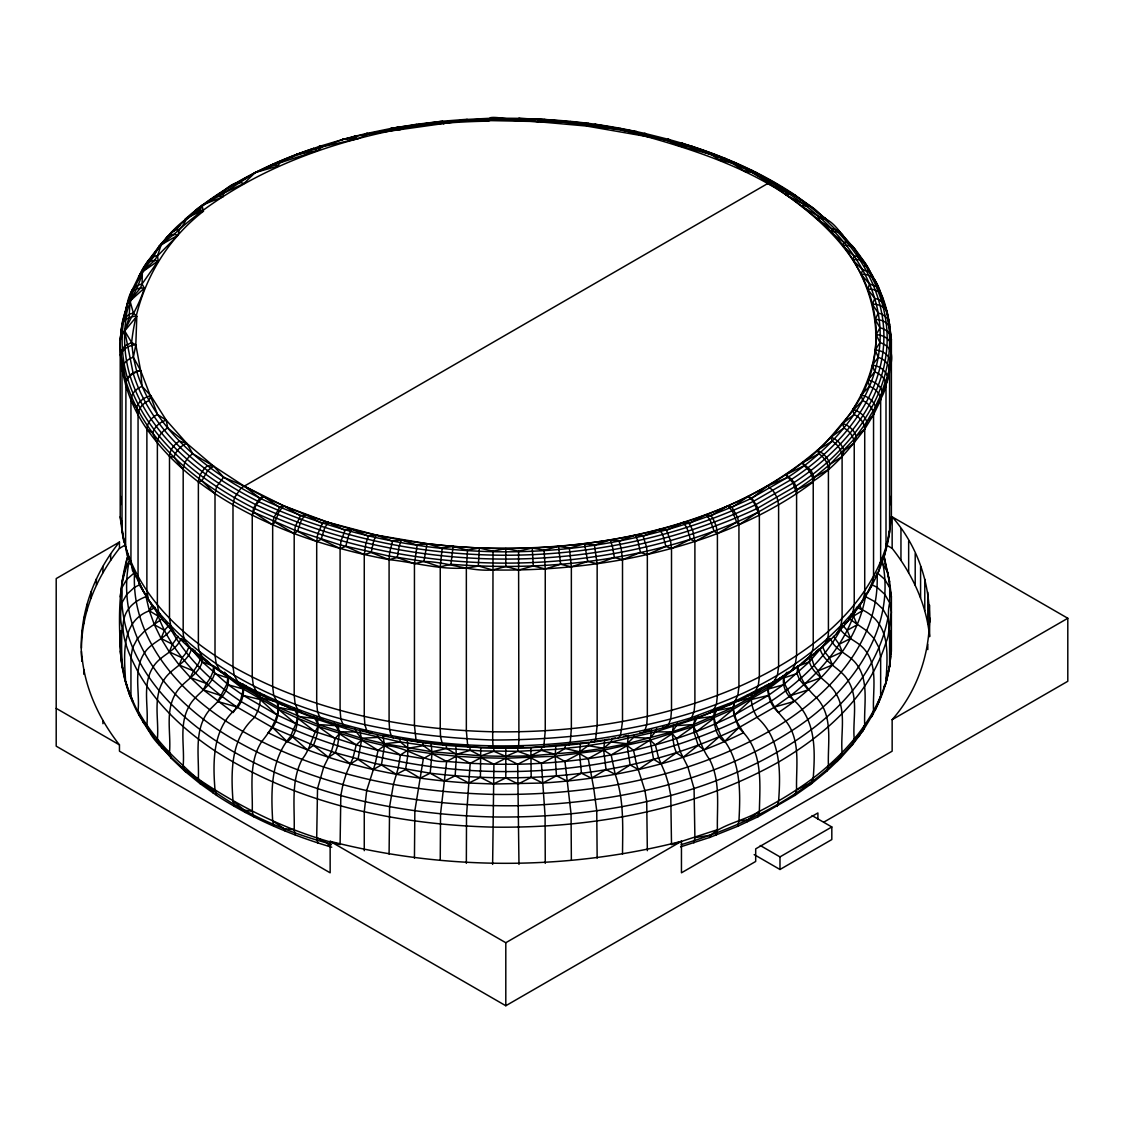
<?xml version="1.0" encoding="UTF-8"?>
<svg xmlns="http://www.w3.org/2000/svg" width="1124" height="1124" viewBox="0 0 1124 1124"><rect width="100%" height="100%" fill="white"/><g stroke="black" fill="none" stroke-linecap="round" stroke-linejoin="round"><path stroke-width="1.5" d="M331.763 847.201C291.257 835.258 251.917 818.595 216.567 795.37L215.007 789.863C212.661 760.808 212.548 727.481 237.614 707.474C242.868 700.702 244.568 692.033 242.868 683.743M824.637 644.038L809.35 661.839L797.914 666.167L768.226 689.068L733.185 709.286L693.536 726.427L650.051 740.14L603.63 750.13L555.214 756.213L505.8 758.25L493.914 764.25L492.621 864.398M488.308 121.139C484.809 112.245 516 122.656 518.824 118.427C552.601 119.327 585.506 126.141 619.057 129.148C687.256 147.174 757.983 167.855 812.54 214.881C871.072 259.56 898.891 345.911 852.835 409.473L854.085 414.475C859.705 417.187 864.468 422.596 864.721 429.059L864.721 590.887C864.511 603.054 854.591 611.386 848.269 620.813C836.312 635.046 822.656 647.705 807.973 659.071C777.963 681.678 744.706 699.76 709.553 713.009C624.719 744.51 532.481 753.53 442.673 745.015C311.882 731.303 135.976 669.145 120.212 516.773L120.212 339.743L122.53 321.338L127.63 303.396L140.416 288.067L142.06 283.993L142.369 271.839L147.918 262.482L161.463 243.894L173.433 230.546L179.461 229.24C252.563 165.565 347.527 134.697 442.196 122.165L443.165 122.066C507.95 115.786 573.662 117.753 637.35 131.817L595.327 124.343L586.517 126.043L537.806 121.701L493.014 119.158L488.308 121.139C438.88 121.954 390 127.743 342.033 139.629L354.692 136.327L357.783 138.716L368.461 134.093L467.514 120.156L569.418 122.165L587.388 124.216L643.139 134.093L689.293 146.766L722.001 158.709L747.502 170.117L770.53 182.341L788.739 193.623C836.635 225.025 880.134 274.973 880.176 335.177C880.134 395.381 836.635 445.315 788.739 476.717L750.972 498.522C598.558 569.587 413.042 569.587 260.627 498.522L259.756 498.087C206.971 471.265 155.14 430.548 136.861 371.904L133.377 357.277L131.634 342.553C137.03 291.032 162.137 243.079 203.416 211.256L201.983 205.411C237.487 178.73 278.274 159.58 320.495 146.148L322.307 146.766L357.783 138.716L343.41 139.292L318.921 146.541L317.727 147.918L322.7 146.429M343.41 139.292L322.307 146.766L317.488 150.602L313.568 148.452C256.174 167.645 201.842 198.484 161.463 243.894L157.515 255.879L158.161 260.965L142.06 283.993C124.708 287.646 128.15 311.938 121.954 324.864C116.109 361.268 125.649 398.964 146.879 429.059C182.299 479.541 237.67 511.799 294.193 533.605C324.977 545.112 356.8 553.626 389.087 559.654C418.465 562.674 449.066 572.847 478.318 565.962L479.372 548.034C599.415 551.392 729.743 528.238 822.066 446.045C856.643 414.124 881.469 367.646 875.245 319.483C866.548 250.357 806.681 206.296 751.844 172.267L744.931 171.438L732.019 162.952L719.683 160.17L711.127 154.438L678.236 145.488L666.588 139.98L586.517 126.043L588.203 123.387L589.426 124.806M840.302 232.457L835.371 229.437L832.139 229.24L817.387 219.138C832.336 214.248 842.185 238.386 852.357 245.889C863.71 259.658 873.025 275.057 880.134 291.411C891.206 316.139 892.835 343.579 889.59 370.119L889.59 531.947C885.909 559.232 874.233 584.635 858.581 607.101M223.971 672.826L243.374 687.171L278.415 707.403L318.064 724.544L361.549 738.243L384.45 743.723L431.995 751.787L481.03 755.848L505.8 756.368L517.686 751.31L517.953 746.505M832.139 229.24L830.875 232.261L843.899 242.348L842.719 245.917L854.085 255.879L852.835 260.009L862.642 269.788L861.181 274.495L869.54 283.993L867.728 289.29L874.739 298.45L872.421 304.309L878.223 313.076L875.245 319.483L879.966 327.801L876.186 334.741L879.966 342.553L875.245 350L878.223 357.277L872.421 365.174L874.739 371.904L867.728 380.193L869.54 386.347L861.181 394.988L862.642 400.566C842.045 420.727 826.842 446.425 802.311 462.891C779.396 480.327 754.106 494.391 727.762 505.926C666.012 532.27 599.106 545.042 532.228 548.034C440.369 551.378 346.304 537.061 263.255 496.358L259.756 498.087L243.894 485.947L213.672 466.207L186.865 443.46L166.282 420.207L157.515 414.461L140.626 370.513L133.377 357.277L135.821 344.843L136.805 316.265L133.377 313.076L130.047 301.035C134.627 284.442 143.296 269.605 154.058 256.356C160.212 239.272 180.669 235.014 186.963 217.705L200.156 210.357L201.983 205.411L219.897 195.618L255.19 172.52L275.633 164.694L296.68 154.353L322.307 146.766M709.553 713.009L713.782 709.862L716.48 703.821L717.407 695.419L717.407 533.605L716.269 526.313L713.164 518.965L711.127 515.916L706.041 514.637L689.293 523.587L683.308 522.421L666.588 530.373L659.662 529.264L643.139 536.246L635.243 535.108L619.057 541.192L610.149 539.927L594.441 545.168L584.536 543.693L569.404 548.175L558.516 546.404L544.086 550.184L532.228 548.034L518.586 551.196L505.8 548.582L493.014 551.196L492.691 740.014L493.113 748.008L493.45 747.081L498.087 746.912M169.584 626.869L171.059 629.679C163.725 639.275 150.911 642.661 144.336 653.128C132.997 670.213 140.022 691.822 138.055 710.846L140.022 716.789C124.933 690.909 118.273 660.448 120.802 630.803M810.32 655.461L809.35 661.839L784.58 683.799L768.268 695.447L733.874 715.243C666.911 748.247 591.955 762.522 517.686 764.25L505.8 758.25L481.03 757.745L470.183 763.308L466.516 815.912L466.348 863.358M81.476 648.127C81.729 611.639 97.1 576.682 119.453 548.357L119.453 542.049C92.533 575.291 77.584 618.383 81.996 661.249M929.604 605.204L929.604 636.704C926.541 604.248 912.14 573.774 892.147 548.357L892.147 516.843C941.926 573.423 941.926 663.104 892.147 719.683L892.147 751.183L681.453 872.814L681.453 841.314C566.847 870.65 444.753 870.65 330.147 841.314L330.147 872.814L119.453 751.183L119.453 744.875C99.46 719.458 85.059 688.984 81.996 656.528M787.629 672.826L768.226 687.171L733.185 707.403L693.536 724.544L672.208 731.836L627.15 743.723L603.63 748.247L579.605 751.787L530.57 755.848L505.8 756.368L493.914 751.31L481.03 755.848L470.183 750.368L456.386 754.33L446.635 748.5L400.453 742.009L356.238 731.935L317.516 719.501L295.373 710.565L278.415 707.403L276.925 701.91L277.74 702.317C279.848 713.15 276.392 725.303 268.088 732.693C330.428 763.618 399.652 778.651 468.806 783.035L480.412 777.372L480.749 747.572L422.652 742.318L423.341 745.704L431.995 751.787L446.635 748.5L480.96 750.916L517.686 751.31L555.354 749.385L579.829 746.828L611.147 742.009L655.362 731.935L696.796 718.489L732.398 702.992M479.372 548.034L467.514 550.184L453.084 546.404L427.064 543.693L376.357 535.108L328.292 522.421L283.838 505.926L279.581 507.402L263.255 496.358L243.894 485.947L223.62 477.222L213.672 466.207L192.752 453.717L186.865 443.46L167.701 428.005L166.282 420.207L150.813 395.76L142.06 386.347L140.626 370.513L135.821 344.843L131.634 342.553L124.722 345.953L120.732 351.686L122.01 370.119L126.113 381.879C144.926 442.252 198.26 484.135 252.577 511.743L294.488 530.092L340.319 544.971L389.241 556.113L423.903 561.452L440.243 566.861L450.963 564.262L453.084 546.404L479.372 548.034L493.014 551.196M517.686 751.31L530.57 755.848L541.417 750.368L555.214 754.33L564.965 748.5L579.605 751.787L588.245 745.704L588.948 742.318L530.851 747.572L531.188 777.372L542.794 783.035C611.948 778.651 681.172 763.618 743.512 732.693C763.126 754.106 759.908 784.692 759.36 811.359L758.012 816.755L737.681 826.309L709.708 837.464L680.582 846.864M758.012 816.755L795.019 795.385L811.57 783.639L813.228 778.061C815.42 748.415 816.08 715.876 789.315 696.599C784.411 690.74 782.36 683.504 783.779 676.03L787.081 672.18M597.153 858.188L596.746 810.769L593.767 788.43L588.245 758.644L579.605 753.67L564.965 761.44L555.214 756.213L541.417 763.308L530.57 757.745L517.686 764.25L493.914 764.25L481.03 757.745L456.386 756.213L446.635 761.44L440.538 813.846L440.243 859.593M302.033 712.995L297.818 709.848L295.12 703.821L294.193 695.419L294.193 533.605L297.495 531.216L316.701 541.515L321.155 539.323L340.094 548.512L345.742 546.433L364.26 554.568L371.159 552.502L389.087 559.654L397.25 557.518L414.447 563.756L423.903 561.452L427.064 543.693L442.182 548.175L453.084 546.404M673.641 724.46L672.208 733.733L676.479 738.566L680.189 751.534L687.888 767.004L694.07 788.612L694.899 837.633L693.873 842.888M127.251 556.057L125.593 547.009L125.93 381.303L120.942 354.594C123.134 348.482 129.597 345.068 135.821 344.843M541.417 750.368L541.712 747.024M156.152 610.29C169.527 651.4 201.716 683.406 236.897 706.996L272.795 727.72L313.427 745.282L335.275 752.757L375.276 763.575L430.169 773.2L444.345 781.096L455.164 775.799L456.386 756.213L455.824 746.013M695.138 717.098L693.536 726.427C699.423 737.021 701.91 749.427 709.553 759.388C720.779 781.18 716.845 806.231 717.407 829.723L716.269 835.034M765.332 685.64L768.507 685.317L791.619 670.677L795.314 664.129L796.593 655.559L796.593 493.731C798.068 485.947 792.125 478.543 785.718 474.778L804.11 465.772C809.182 469.593 812.961 475.48 813.228 481.943L813.228 643.757C814.141 660.364 796.284 665.858 785.816 674.611M264.857 695.531L261.625 695.306L256.567 691.794L253.35 685.528L252.24 677.055L252.24 515.242L253.602 508.034L259.756 498.087M493.914 764.25L470.183 763.308L456.386 756.213L431.995 753.67L423.341 758.644L414.854 810.769L414.447 858.188M714.499 711.323C712.251 720.105 718.278 728.043 720.793 736.15C741.264 759.669 740.547 791.76 738.932 820.956L737.681 826.309M397.25 557.518L399.273 545.885L401.451 539.927L417.159 545.168L427.064 543.693M467.514 550.184L466.348 568.927L466.348 730.74L467.809 747.01M246.268 685.64L243.093 685.317L219.967 670.663L216.272 664.129L215.007 655.559L215.007 493.731L216.567 486.65L223.62 477.222M120.802 496.499L120.76 504.634M120.212 651.077L122.235 667.797C118.54 631.252 117.219 593.36 127.251 557.616L125.593 566.651L126.661 563.686M768.732 683.743C766.301 694.351 770.558 705.24 778.426 712.546C819.986 684.938 858.202 644.586 865.986 593.5M889.112 530.978L887.918 541.051L886.288 543.749M861.181 274.495C879.6 272.205 880.359 297.438 886.007 309.493L882.284 296.806L880.654 294.6L887.173 312.43L891.388 339.743L891.388 516.773L889.59 531.947L884.349 556.057M890.672 656.009C889.253 677.449 882.017 698.13 871.578 716.789L873.545 710.846C872.379 688.815 879.811 661.053 859.916 644.923C853.411 639.893 845.501 636.451 840.541 629.679L842.031 626.869M887.539 672.419L889.07 669.468L891.388 651.077L891.388 596.9L889.59 581.726L884.349 557.616L886.007 566.651L884.939 563.686M198.372 481.943L200.03 474.918L204.526 468.329L207.49 465.772L213.672 466.207L207.589 470.633L201.913 480.833L198.372 481.943L198.372 643.757C197.459 660.364 215.316 665.844 225.769 674.611M316.462 717.098C320.101 726.216 317.066 736.599 313.427 745.282L328.531 757.323L335.275 752.757L350.449 763.884L357.994 759.332L373.112 769.575L381.457 764.938L396.379 774.352L405.553 769.575L420.165 778.187L430.169 773.2C534.392 785.564 643.701 773.958 738.819 727.706L773.972 707.474L790.65 695.573L808.254 689.841L799.459 679.542L797 673.571L797.914 666.167C799.501 678.531 807.496 689.49 816.474 697.667C833.657 716.185 827.531 742.88 828.416 765.641L826.688 771.275L811.57 783.639M874.739 298.45L878.406 299.335L883.97 303.396C893.65 329.796 892.231 358.12 886.007 385.195L886.007 547.009C864.328 614.884 801.286 658.959 738.932 686.652C661.544 719.978 576.542 733.087 492.621 731.78C402.884 729.518 311.741 711.169 232.991 666.673C181.976 637.139 133.419 592.222 122.01 531.947L122.01 370.119C122.193 363.769 127.574 358.921 133.377 357.277M555.776 746.013L555.214 756.213L556.436 775.799L567.255 781.096L581.431 773.2L591.435 778.187L606.047 769.575L615.221 774.352C624.284 799.937 622.668 827.419 622.513 854.085M209.767 663.244C200.156 653.353 182.453 647.817 183.184 631.337L183.184 469.509C183.451 463.046 187.497 457.271 192.752 453.717M470.183 763.308L446.635 761.44L431.995 753.67L407.97 750.13L400.453 754.949L398.163 768.268L393.414 784.482L389.592 806.681L389.087 854.085M783.288 684.797L768.226 689.068C768.816 701.769 777.766 711.97 785.816 721.004C801.243 740.702 795.848 766.821 796.593 789.863L795.019 795.385M175.246 634.077L170.96 627.066L169.499 618.341L169.499 456.513C169.766 450.036 174.065 444.387 179.461 441.114L186.865 443.46C180.767 445.736 175.836 450.921 174.023 457.187L183.184 469.509M167.504 623.778L163.331 620.813L158.891 613.62L157.374 604.838L157.374 443.011C157.641 436.534 162.179 430.998 167.701 428.005M371.159 552.502L373.66 540.967L376.357 535.108L392.543 541.192L401.451 539.927M752.054 692.539C749.989 701.25 752.687 710.34 757.393 717.73C781.054 738.946 780.716 771.879 778.609 800.976L777.148 806.428M863.148 599.738C778.3 710.986 624.902 739.999 492.691 740.014C368.222 735.489 227.708 704.088 148.452 599.738L146.879 590.887L146.879 429.059C147.132 422.596 151.895 417.187 157.515 414.461M430.169 773.2L431.995 753.67L431.152 743.456M809.35 661.839C813.65 676.142 829.681 681.369 836.354 694.196C846.569 711.97 840.415 733.312 842.101 752.644L840.302 758.349L826.688 771.275M564.965 748.5L565.47 745.128M138.055 414.728C138.308 408.279 143.254 403.01 148.958 400.566L150.813 395.76C144.476 396.983 138.603 401.324 136.524 407.562L138.055 414.728L138.055 576.556L139.657 585.463L153.019 607.101M816.122 651.456L820.295 649.658C824.833 663.877 841.3 668.288 848.269 680.933C858.905 698.468 852.442 719.894 854.226 739.128L852.357 744.917L840.302 758.349M136.566 577.329L132.59 570.88L130.946 561.902L130.946 400.088C131.185 393.653 136.299 388.525 142.06 386.347M200.817 655.306C200.69 664.115 192.864 669.623 190.518 677.646L203.346 689.841L233.174 712.546L240.381 701.123L243.374 689.068L213.686 666.167L202.25 661.839L186.963 644.038M852.357 744.917L862.796 731.05L864.721 725.177C863.639 702.95 870.735 675.454 851.43 658.72C844.012 652.566 833.938 648.141 830.453 638.474M125.593 385.195C125.832 377.102 133.615 372.409 140.626 370.513C134.318 371.229 128.094 375.107 125.93 381.303M138.055 279.96C141.273 266.936 152.035 256.82 159.243 245.889C171.832 231.881 184.069 215.569 203.416 211.256C195.787 207.406 190.068 215.218 184.912 219.531L186.963 217.705M125.593 309.493L131.466 291.411L140.022 274.017L154.41 260.599L157.515 255.879L177.999 235.197L179.461 229.24M881.862 559.569L883.043 564.501L887.918 572.622L889.716 587.726L889.716 602.871L891.388 612.116L889.59 627.29L889.59 666.251L885.487 684.53L883.97 687.41L884.714 684.769M142.06 283.993L144.322 288.137C138.898 306.669 127.546 322.672 120.212 339.743L122.01 324.569L125.185 311.165M446.635 761.44C423.102 763.126 407.759 746.125 384.45 745.619L378.043 750.34L375.276 763.575L366.677 790.579L364.26 811.725L364.26 850.685M345.742 546.433L348.735 534.996L351.938 529.264L368.461 536.246L376.357 535.108M890.84 504.634L890.798 496.499M120.212 596.9C121.842 583.735 123.949 571.301 129.738 559.569M493.014 119.158L492.888 118.259L518.824 118.427L537.806 121.701L538.48 118.947L588.892 123.584M580.448 743.456L579.605 753.67L581.431 773.2M889.716 525.948L891.388 516.773M442.182 548.175L440.243 566.861L440.243 728.675L440.538 736.923L442.673 745.015M879.966 342.553C905.818 351.039 880.64 382.933 880.654 400.088L880.654 561.902L879.01 570.88L875.034 577.329M191.249 215.625C197.529 204.357 212.253 201.955 222.945 196.686L223.634 193.117L243.894 183.535L255.19 172.52L278.092 166.085L279.581 162.952L317.488 150.602L296.68 154.353L295.331 155.786L309.156 150.813M321.155 539.323L324.597 528.027L328.292 522.421L345.012 530.373L351.938 529.264M359.905 729.757L361.549 740.14L356.238 744.875L352.978 757.983L346.234 773.734L342.932 784.622L340.825 795.581L340.094 844.63C283.613 830.13 231.432 803.084 184.238 769.266L183.619 768.732C160.746 748.935 141.905 724.53 130.946 696.206C120.437 674.611 121.266 650.67 122.01 627.29C118.371 614.041 123.148 601.115 121.884 587.726L126.787 579.422L134.487 572.706M405.553 769.575L407.689 756.213L407.689 743.287L406.86 739.873L402.476 739.1M889.59 666.251L886.611 680.54L878.645 702.219L880.654 696.206L880.654 657.245L879.01 647.803L874.247 638.727L866.759 630.817L849.252 618.734M297.495 531.216L301.387 520.075L305.559 514.637L322.307 523.573L328.292 522.421M337.959 724.46L339.392 733.733L335.121 738.566L331.411 751.52L323.712 767.004L317.53 788.612L316.701 837.633L317.713 842.888M886.148 678.713L886.836 675.566M801.834 663.244C811.444 653.353 829.147 647.817 828.416 631.337L828.416 469.509C828.163 463.046 824.103 457.271 818.848 453.717L802.311 462.891L811.05 470.366L814.24 477.391L813.228 481.943C757.548 523.573 690.305 546.882 622.513 559.654C579.689 567.367 536.134 570.697 492.621 569.966C468.989 571.765 447.394 561.803 423.903 561.452M122.01 581.726L125.185 568.337M381.457 764.938L384.45 745.619L383.073 735.293M878.223 357.277C905.593 367.225 874.416 397.376 873.545 414.728L873.545 576.556L871.943 585.463L867.264 593.008L864.82 594.849M284.274 704.664L281.309 704.551L276.659 701.236L273.694 695.082L272.668 686.652L272.668 524.838L274.902 522.168L279.216 511.181L283.838 505.926L300.473 515.916L305.559 514.637M423.341 758.644L400.453 754.949L384.45 745.619L361.549 740.14L318.064 726.427C311.952 736.923 310.098 749.596 302.033 759.388C290.821 781.166 294.769 806.231 294.193 829.723L295.331 835.034M588.245 745.704L603.63 748.247L611.147 742.009L612.046 738.58L615.334 737.92M417.159 545.168L414.447 563.756L414.447 725.584L416.006 739.494L417.833 742.037L420.165 741.264M253.602 816.755L252.24 811.359C252.914 788.079 248.193 762.494 261.625 741.699C269.409 732.117 276.321 721.664 278.415 709.286L243.374 689.068L228.312 684.797L202.25 661.839L201.28 655.461M252.24 515.242L256.103 504.802L263.255 496.358M297.101 711.323C299.349 720.105 293.322 728.043 290.807 736.15C270.336 759.669 271.053 791.76 272.668 820.956L273.919 826.309M874.739 371.904C880.528 373.814 885.796 378.788 886.007 385.195C882.958 401.774 868.318 412.733 864.721 429.059C846.498 453.239 825.494 477.826 796.986 489.755L758.11 512.193C663.399 558.459 555.326 572.341 450.963 564.262M357.994 759.332L361.549 740.14L378.043 750.34L400.453 754.949M869.54 386.347C875.301 388.525 880.415 393.653 880.654 400.088L873.545 414.728L866.801 421.823L853.748 439.624L829.934 464.353L828.416 469.509L814.24 477.391L796.986 489.755M628.527 735.293L627.15 745.619L630.143 764.938L638.488 769.575L653.606 759.332L661.151 763.884L676.325 752.757L683.069 757.323L698.159 745.282L694.07 732.455L693.536 726.427L676.479 738.566M611.147 742.009L627.15 743.723L633.557 737.4L634.273 735.096M862.642 400.566C868.346 403.01 873.306 408.279 873.545 414.728L864.721 429.059L856.277 436.491L854.226 443.011L854.226 604.838L852.709 613.62L848.269 620.813L844.096 623.778M854.085 414.475L842.719 423.579L843.899 428.005C849.421 430.998 853.959 436.534 854.226 443.011L843.969 450.696L842.101 456.513L842.101 618.341L840.64 627.066L836.354 634.077M543.791 747.01L545.252 730.74L545.252 568.927L544.086 550.184M774.689 706.996L794.008 701.488L790.65 695.573C819.087 673.515 844.236 645.05 855.448 610.29M392.543 541.192L389.705 552.221L389.087 559.654L389.087 721.482L389.592 729.757L391.082 735.461L393.414 738.089M335.275 752.757L337.495 746.308L339.392 733.733L356.238 744.875L378.043 750.34M651.695 729.757L650.051 740.14L653.606 759.332M709.708 837.464L710.523 835.174C724.544 823.456 743.877 820.885 759.36 811.359C778.187 801.721 796.298 790.748 813.228 778.061C841.469 756.368 866.435 729.209 880.654 696.206L874.908 710.396L878.013 703.582M633.557 737.4L650.051 738.243L655.362 731.935L656.627 728.436M224.519 672.18L227.821 676.03C231.221 690.277 218.716 700.673 209.767 709.637C193.426 728.745 199.201 755.159 198.372 778.061L200.03 783.639L216.567 795.37M717.407 708.106L713.895 716.381L696.796 718.489L693.536 724.544L676.479 725.626L672.208 731.836L655.362 731.935M178.126 636.381L172.422 644.249L169.317 651.906L179.152 664.986L190.518 677.646L206.465 683.533L210.357 677.969L212.829 672.012L213.686 666.167L214.6 673.571C210.567 687.916 195.042 693.972 188.692 706.982C178.941 724.98 184.786 746.21 183.184 765.641L184.912 771.275L200.03 783.639M676.479 725.626L677.435 723.252M746.645 822.248L747.615 819.916L759.36 811.359M168.839 625.464L164.399 630.339L161.041 638.474L169.317 651.906L182.144 657.807L186.345 652.58L189.029 646.834M157.374 443.011L152.611 432.979C154.578 426.713 160.015 421.936 166.282 420.207M182.144 657.807L179.152 664.986L193.511 670.916M368.461 536.246L365.918 543.229L364.26 554.568L364.26 716.381L364.878 724.685L366.677 730.459L369.501 733.185L371.904 732.82M160.381 613.788L158.119 616.135L154.381 624.747L161.041 638.474L172.422 644.249M202.25 661.839C197.95 676.142 181.919 681.369 175.246 694.196C165.031 711.97 171.185 733.312 169.499 752.644L171.298 758.349L184.912 771.275M272.795 727.72L287.238 741.699C294.994 736.67 297.031 726.891 297.705 718.264L278.415 709.286L295.373 723.505L317.516 732.441L356.238 744.875M696.796 718.489L697.864 716.072M152.19 604.726L149.351 610.782C120.254 621.642 124.216 656.514 125.593 681.313L127.63 687.41M414.939 125.79L416.273 124.343L441.563 121.308L443.839 123.921L442.547 121.209L396.997 127.448L390.45 128.614L389.705 129.864M140.345 275.225C142.664 267.329 148.579 258.141 158.161 260.965L142.369 271.839C139.39 288.784 126.703 301.878 125.93 319.413C123.204 338.057 124.624 357.165 129.878 375.261L130.047 375.838C148.663 435.578 201.449 477.04 255.204 504.353L256.103 504.802C411.328 577.174 600.272 577.174 755.497 504.802L793.966 482.603C838.518 453.056 879.094 409.15 886.134 354.144C892.287 308.004 870.173 262.637 838.167 230.546M181.147 638.474C176.018 651.695 159.903 655.137 153.019 667.22C142.003 684.53 148.761 706.041 146.879 725.177C150.195 738.566 163.05 747.825 171.298 758.349M867.264 593.008L873.545 580.054M809.547 785.17L813.228 778.061M206.465 683.533L203.346 689.841L220.95 695.573L227.02 683.799L227.821 677.927L214.6 673.571M345.012 530.373L340.979 541.122L340.094 548.512L340.094 710.326L340.825 718.658L342.932 724.502L346.234 727.354L349.044 727.087M858.876 736.557L864.721 725.177M837.183 761.496L842.101 752.644M164.806 240.522C166.535 235.099 173.068 233.525 177.999 235.197L159.243 245.889M121.954 324.864C124.132 318.893 130.763 315.985 136.805 316.265L124.722 330.92L133.194 373.519C151.656 432.768 204.006 473.878 257.312 500.967L258.197 501.402C412.115 573.17 599.485 573.17 753.403 501.402L791.549 479.386C839.923 447.675 883.843 397.236 883.9 336.427C883.843 275.633 839.923 225.193 791.549 193.483L790.776 192.963C757.239 170.96 720.119 154.929 681.818 143.24L678.236 145.488L692.679 146.541C727.973 158.034 762.114 173.377 793.193 193.764L811.05 206.507L828.627 221.259L824.637 217.705L818.848 216.623L802.311 206.591L804.11 204.568L807.074 204.526L811.57 207.167L795.033 195.435L762.423 176.44M568.927 745.015L570.233 742.543L571.357 728.675L571.357 566.861L569.404 548.175M131.466 291.411L132.955 288.587M129.766 295.612C131.859 289.795 138.561 287.379 144.322 288.137L130.047 301.035L129.105 317.572L124.722 330.92L131.634 342.553M220.95 695.573L217.592 701.488L236.897 706.996M322.307 523.573L317.713 534.167L316.701 541.515L316.701 703.329L317.53 711.689L319.933 717.618L323.712 720.61M817.387 219.138L818.848 216.623M138.561 276.785C144.518 269.957 146.401 256.103 157.515 255.879M840.541 629.679C824.215 659.114 798.925 682.549 771.204 701.137L735.799 721.58C592.826 788.247 418.788 788.247 275.816 721.58L240.381 701.123C212.675 682.535 187.385 659.114 171.059 629.679M881.933 560.019L883.548 557.378M862.796 731.05L873.039 714.021M300.473 515.916L295.331 526.313L294.193 533.605L274.902 522.168M365.019 134.936L367.084 133.363L368.461 134.093M681.284 844.616C750.987 823.822 821.166 789.048 864.23 728.338M569.418 122.165L570.585 121.49M352.444 137.943L354.692 136.327M149.464 259.686L157.852 248.544M279.581 507.402L273.919 517.588L272.668 524.838L253.49 512.193M161.828 243.964L163.809 241.674M873.545 710.846L876.383 707.6M618.186 738.089L620.518 735.461L622.513 721.482L622.513 559.654L621.151 548.259L619.057 541.192M310.688 150.265L313.568 148.452M162.348 618.734L144.841 630.817L137.353 638.727L132.59 647.803L130.946 657.245L130.946 696.206L132.955 702.219L128.122 688.872M768.226 687.171L775.181 680.104M273.919 164.511L277.333 162.488L279.581 162.952M716.227 710.565L733.185 707.403L734.689 701.896L733.185 707.403L733.874 715.243L738.819 727.706L724.362 741.699C716.606 736.67 714.569 726.891 713.895 718.264L696.796 731.429M173.686 231.516L179.896 225.629M816.474 651.274L818.862 648.998M827.25 641.045L829.653 638.769M222.945 196.686L217.058 195.492L212.745 198.007C223.17 194.382 232.148 178.561 243.894 183.535M738.819 727.706L743.512 732.693L736.613 721.158L734.689 714.836L751.338 699.535L768.268 695.447M216.581 195.435L220.838 192.963L223.634 193.117M192.499 213.096L201.983 205.411M171.298 232.457L173.433 230.546M761.749 688.338L751.338 697.653L736.346 701.474M843.899 428.005L830.875 437.222L832.139 441.114C837.535 444.387 841.834 450.036 842.101 456.513L829.934 464.353L814.24 477.391M719.037 736.923L704.172 749.919L698.159 745.282M854.226 739.128L860.296 733.86M187.427 218.857L189.97 216.707M131.115 562.365L128.558 564.501C114.887 641.228 175.077 707.179 237.642 741.714C322.714 789.596 421.978 807.004 518.74 805.711C613.676 803.182 710.902 782.782 791.619 730.797C846.709 695.784 895.673 633.416 883.043 564.501L880.485 562.365M716.227 723.505L733.185 709.286L734.689 714.836M687.888 720.61L691.667 717.618L734.941 701.236L773.958 681.594L777.429 675.187L778.609 666.673L778.609 504.859L777.148 497.707L773.157 490.795L767.706 485.947L751.858 498.072L748.345 496.358L732.019 507.402L727.762 505.926L711.127 515.916M313.427 745.282L307.428 749.919L292.563 736.923M777.148 184.378L773.157 182.074L767.706 183.535L241.07 488.013L234.452 497.707L232.991 504.859L232.991 666.673L234.171 675.187L237.642 681.594C375.065 756.143 543.693 762.704 691.667 717.618L694.07 711.689L694.899 703.329L694.899 541.515L692.679 530.317L689.293 523.587M200.03 207.167L211.326 199.018M804.11 204.568L785.718 194.705L787.98 193.117L790.776 192.963L795.033 195.435M619.057 129.148L620.181 128.361L621.895 129.864M828.416 765.641L838.504 758.911M717.407 829.723L671.506 844.63L670.775 795.581L668.668 784.622L665.366 773.734L658.622 757.983L655.362 744.875L672.208 733.733L674.105 746.308L676.325 752.757M748.345 496.358L753.403 501.402L758.11 512.193L738.932 524.838L738.932 686.652L737.906 695.082L734.941 701.236L730.291 704.551L727.326 704.664M719.683 160.17L724.151 158.217L725.992 158.709M630.143 764.938L615.221 774.352L611.147 754.949L603.63 750.13L604.74 739.873L609.124 739.1M818.848 453.717L817.387 450.359L832.139 441.114M647.34 850.685L646.721 801.609L644.923 790.579L636.339 763.575L633.557 750.34L650.051 740.14L655.362 744.875M851.219 613.788L853.481 616.135L862.249 610.782L859.41 604.726M727.762 505.926L732.384 511.181L736.698 522.168L717.407 533.605L714.105 531.216L710.213 520.075L706.041 514.637M155.154 607.367L149.351 610.782L154.381 624.747L164.399 630.339M611.147 754.949L627.15 745.619L633.557 750.34M119.453 542.049L56.2 578.579L56.2 746.167L505.8 1005.741L755.693 861.462L755.693 848.859L817.907 812.947L817.907 819.241M119.453 548.357L125.523 544.845M330.147 841.314L505.8 942.727L681.453 841.314M892.147 719.683L1067.8 618.27L1067.8 681.27L823.962 822.051M760.245 845.501L779.986 856.895L831.816 826.969L831.816 839.558L779.986 869.484L754.176 854.591M842.761 625.464L847.201 630.339L857.219 624.747L853.481 616.135M588.245 758.644L603.63 750.13L606.047 769.575M645.682 133.644L633.599 134.037L636.254 131.536L645.682 133.644L646.581 134.936M145.614 593.5L145.994 596.661C109.309 610.585 124.399 646.258 138.055 671.885C156.264 704.425 184.252 730.333 215.007 750.902C297.115 803.786 396.041 824.552 492.621 827.124C591.069 828.444 692.075 810.727 778.609 762.016C811.809 742.641 842.649 718.011 864.721 686.216C873.784 672.644 881.146 657.962 886.007 642.352C892.006 629.412 886.091 616.219 889.716 602.871L884.813 594.371L877.113 587.346L871.507 584.536M234.452 184.378L249.163 176.44M714.105 531.216L694.899 541.515L690.445 539.323L671.506 548.512L665.858 546.433L647.34 554.568L640.441 552.502L622.513 559.654L614.35 557.518L597.153 563.756L587.697 561.452L571.357 566.861L560.637 564.262L545.252 568.927L533.282 565.962L518.979 569.966L505.8 566.538L492.621 569.966L478.318 565.962M556.436 775.799L542.794 783.035L493.45 784.004L468.806 783.035L455.164 775.799M744.931 171.438L749.905 169.724L751.97 170.328M467.514 120.156L466.811 119.453L487.942 118.385M531.188 777.372L518.15 784.004L505.8 777.892L493.45 784.004L480.412 777.372M833.474 636.381L839.178 644.249L850.559 638.474L847.201 630.339M796.593 789.863L810.769 782.669M140.093 584.536L134.487 587.346L126.787 594.371L121.884 602.871C126.492 669.525 179.278 720.639 234.171 752.125C312.584 796.424 403.333 814.689 492.691 816.951C583.623 818.272 676.226 802.915 758.264 762.451C816.698 732.876 874.809 685.514 887.918 617.975L883.043 609.278L875.385 601.958L865.606 596.661M120.212 354.945L120.942 354.594M260.993 170.539L273.357 164.259L278.092 166.085M822.571 646.834L825.255 652.58L829.456 657.807L842.283 651.906L839.178 644.249M767.706 485.947L787.966 477.236L793.179 483.123L796.593 493.731M666.588 139.98L668.19 139.292L670.621 140.964M810.783 655.306L814.029 665.52L818.089 670.916L832.448 664.986L829.456 657.807M278.513 162.643L286.156 159.524M290.751 157.655L293.814 156.405M805.135 683.518L821.082 677.646L818.089 670.916M785.718 194.705L791.549 193.483L795.82 195.955M442.547 121.209L467.134 119.285M138.055 710.846C149.717 731.626 165.453 749.82 183.184 765.641L184.238 769.266L198.793 781.138L212.197 790.776L215.007 789.863M797 673.571L783.779 677.927L784.58 683.799L790.65 695.573M329.346 144.448L334.334 142.945M802.311 206.591C812.68 201.913 818.918 215.513 826.688 219.531M133.377 313.076L129.681 314.102L124.061 318.387C120.591 338.24 121.828 358.767 127.462 378.114L127.63 378.69C146.373 438.81 199.496 480.538 253.602 508.034L254.502 508.484C410.724 581.333 600.876 581.333 757.098 508.484L795.82 486.13C851.247 450.78 900.464 387.738 887.539 318.387L881.919 314.102L878.223 313.076M711.127 154.438L713.178 153.904L716.269 155.786L695.475 148.48M396.997 127.448L416.273 124.343L417.159 125.171M318.921 146.541L320.495 146.148M390.45 128.614L397.91 127.209L400.116 129.794L391.419 128.361L365.918 133.644M537.806 121.701L544.789 119.453M644.867 731.429L649.981 730.179M353.414 136.636L367.084 133.363M732.019 162.952L734.267 162.488L737.681 164.511M623.581 736.29L626.883 735.63M830.875 232.261C835.764 230.532 842.269 232.078 843.969 237.473M423.341 745.704L407.97 748.247L400.453 742.009L399.554 738.58L396.266 737.92M694.899 837.633L710.523 835.174M590.536 742.079L603.167 740.112M751.844 172.267L756.396 172.506M842.719 245.917C847.847 244.428 854.451 246.156 856.277 251.678L854.591 249.584M738.932 820.956L747.615 819.916M400.453 742.009L384.45 743.723L378.043 737.4L377.327 735.096M852.835 260.009C865.368 256.539 869.625 271.474 873.545 279.96L875.484 281.407L880.078 293.139M746.743 695.531L749.989 695.306L755.047 691.794L758.264 685.528L759.36 677.055L759.36 515.242L758.012 508.034L751.858 498.072M378.043 737.4L361.549 738.243L356.238 731.935L354.973 728.436M523.082 746.884L488.519 746.884M530.851 747.572L480.749 747.572M867.728 289.29C873.489 288.545 880.19 290.976 882.284 296.806M356.238 731.935L339.392 731.836L334.151 723.252M872.421 304.309C878.336 303.817 885.024 306.515 887.173 312.43M518.824 118.427L538.747 119.116M513.513 746.912L518.15 747.081L518.487 748.008L518.909 740.028L518.586 551.196M183.184 765.641C223.802 805.22 277.235 829.835 331.44 844.222M335.121 725.626L318.064 724.544L313.722 716.072M875.245 319.483C881.3 319.272 887.932 322.223 890.11 328.222M662.556 727.087L665.366 727.354L668.668 724.502L670.775 718.658L671.506 710.326L671.506 548.512L670.621 541.122L666.588 530.373M843.899 242.348L847.257 242.672L852.357 245.889M272.668 820.956L284.288 828.739L294.193 829.723M876.186 334.741C882.354 334.797 888.901 338.029 891.093 344.084M314.804 718.489L297.705 716.381L294.193 708.106M854.085 255.879C865.55 256.82 869.372 271.53 873.545 279.96M169.499 456.513L174.023 457.187M875.245 350C881.497 350.323 887.918 353.835 890.11 359.947M639.697 732.82L642.099 733.185L644.923 730.459L646.721 724.685L647.34 716.381L647.34 554.568L646.581 547.149L643.139 536.246M408.433 740.112L421.064 742.079M259.546 692.539C261.611 701.25 258.913 710.34 254.207 717.73C230.546 738.946 230.884 771.879 232.991 800.976L244.33 810.109L252.24 811.359M862.642 269.788L869.231 271.839L873.039 276.785M872.421 365.174C878.729 365.792 884.995 369.571 887.173 375.739M384.717 735.63L388.019 736.29M869.54 283.993L876.256 286.311L880.134 291.411M867.728 380.193C874.051 381.106 880.148 385.167 882.284 391.363M228.312 684.797L243.318 695.447L260.262 699.535L276.925 714.85L295.373 723.505M361.619 730.179L366.733 731.429M681.818 143.24L692.679 146.541L693.887 147.918M644.516 133.363L669.567 139.629M275.268 701.474L260.262 697.653L249.837 688.324M595.327 124.343L596.661 125.79M861.181 394.988C867.517 396.196 873.404 400.509 875.484 406.762M316.701 837.633L331.06 844.953M668.19 139.292L683.308 143.605M673.683 141.849L678.306 143.184M879.966 327.801C885.74 328.911 891.276 333.505 891.388 339.743M852.835 409.473C859.143 410.977 864.778 415.557 866.801 421.823M591.435 741.264L593.767 742.037L595.594 739.494L597.153 725.584L597.153 563.756L594.441 545.168M864.721 265.629L866.801 266.346M842.719 423.579C848.957 425.392 854.324 430.225 856.277 436.491M728.872 160.788L733.269 162.643M195.478 651.456L191.305 649.658C186.767 663.877 170.3 668.288 163.331 680.933C152.695 698.468 159.158 719.894 157.374 739.128L159.243 744.917M830.875 437.222C837.029 439.358 842.101 444.43 843.969 450.696M283.838 505.926L243.894 485.947M739.269 165.242L745.619 168.179M279.216 703.006L295.373 710.565M767.706 183.535L787.98 193.117M817.387 450.359C823.414 452.803 828.163 458.086 829.934 464.353M276.925 714.85L243.318 695.447M892.147 516.843L1067.8 618.27M886.077 544.845L892.147 548.357M812.076 815.574L831.816 826.969M56.2 708.359L119.453 744.875M856.446 607.367C890.854 619.745 887.834 650.262 886.007 681.313M158.119 616.135L149.351 610.782L145.994 596.661M146.879 429.059L152.611 432.979M335.121 738.566L318.064 726.427L297.705 718.264L314.804 731.429M146.794 594.849L144.336 593.008L138.055 580.054M160.901 745.886L169.499 752.644M821.728 216.946L824.229 218.997M877.113 572.706L884.813 579.422L889.716 587.726L891.388 596.9M181.947 638.769L184.35 641.045M192.738 649.012L195.14 651.288M201.913 480.833L215.007 493.731M146.879 725.177L142.579 720.934L148.804 731.05M236.419 680.104L243.374 687.171M125.593 681.313L129.597 694.787L130.946 696.206M785.718 474.778L787.966 477.236M848.311 242.391L852.666 247.322M736.698 522.168L738.932 524.838L737.681 517.588L732.019 507.402M683.308 522.421L687.003 528.027L690.445 539.323M130.946 400.088L136.524 407.562M857.275 253.026L863.232 261.133M659.662 529.264L662.865 534.996L665.858 546.433M802.311 462.891L804.11 465.772M128.052 557.378L129.667 560.019M857.12 253.069L858.806 255.865M125.312 543.763L123.682 541.051L122.488 530.978M138.561 714.021L144.027 723.673M635.243 535.108L637.94 540.967L640.441 552.502M874.008 278.626L875.484 281.407M129.597 694.787L131.115 697.625M157.374 739.128L162.278 748.528M124.061 672.419L122.01 666.251M184.238 769.266L185.53 771.823M212.197 790.776L213.377 793.235M234.452 806.428L232.991 800.976M244.33 810.109L245.369 812.497M610.149 539.927L612.327 545.885L614.35 557.518M758.11 512.193L759.36 515.242M284.288 828.739L285.173 831.043M584.536 543.693L587.697 561.452M327.969 844.068L328.686 846.316M886.414 311.165L889.59 324.569M886.414 568.337L889.59 581.726M558.516 546.404L560.637 564.262M890.714 632.461L890.868 654.323L890.798 630.803M120.212 516.773L121.884 525.948L121.884 520.89M446.13 745.128L446.635 748.5M493.647 746.505L493.914 751.31M532.228 548.034L533.282 565.962M120.212 635.861L120.732 654.323M469.888 747.024L470.183 750.368M875.807 332.563L876.088 335.95M564.965 761.44L571.062 813.846L571.357 859.593M875.666 332.563L875.877 335.964M81.476 651.4L81.926 661.193M541.417 763.308L545.084 815.912L545.252 863.358M517.686 764.25L518.979 864.398M930.208 618.27L930.208 621.769M927.792 592.179L927.792 623.679M927.792 644.361L927.792 649.602M924.785 579.225L924.785 610.725M920.584 566.384L920.584 597.884M915.203 553.682L915.203 585.183M908.656 541.178L908.656 572.678M900.956 528.884L900.956 560.384M877.113 574.336C880.05 643.982 825.114 699.648 768.507 731.71C685.176 778.609 587.922 795.666 493.113 794.401C400.116 791.928 304.843 771.935 225.769 721.004C176.44 688.914 131.564 636.507 134.487 574.336M779.986 856.895L779.986 869.484M505.8 548.582L505.8 566.538M505.8 746.631L505.8 777.892M505.8 942.727L505.8 1005.741M110.644 554.09L110.644 560.384M102.944 566.384L102.944 572.678M102.944 720.554L102.944 723.701M96.397 578.888L96.397 585.183M91.016 591.575L91.016 597.884M86.815 604.417L86.815 610.725M83.808 617.371L83.808 623.679M83.808 669.553L83.808 674.288M81.996 630.395L81.996 636.704"/></g></svg>
